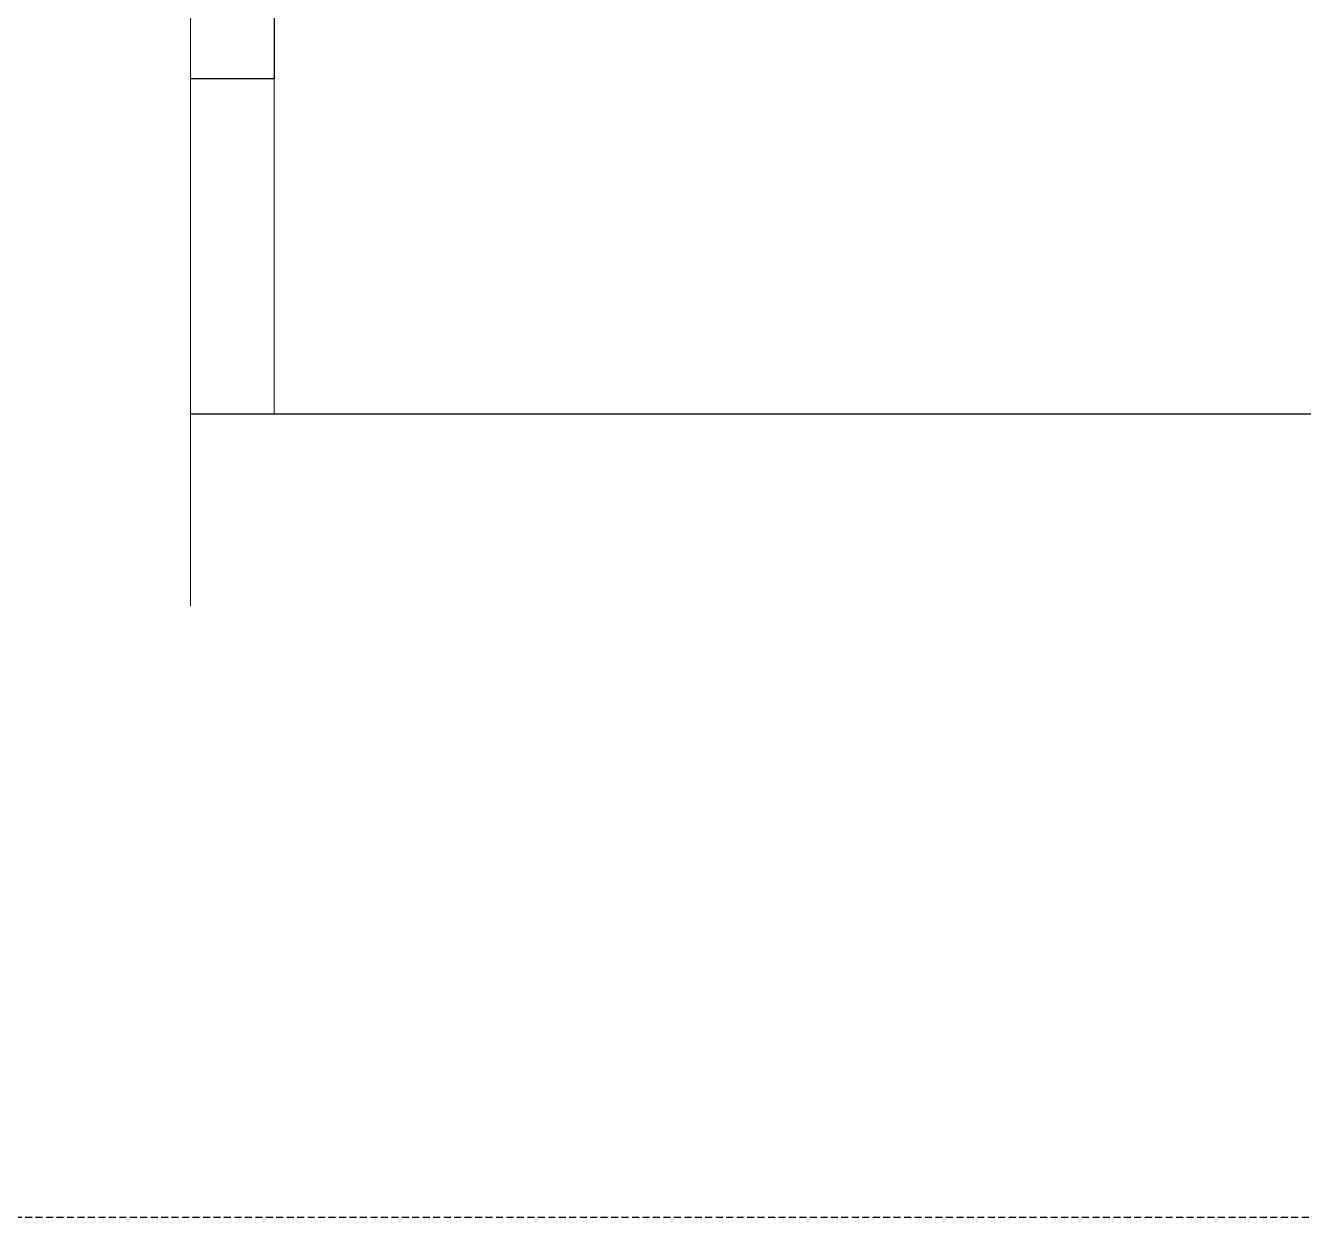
# Model space of a CAD drawing. Header units: millimetres. Extents: x 35877 to 3066687, y -650199 to -40525.
# Drawn here: x 144877.1 to 144968.7, y -179890.9 to -179805.5 of the extents above; entities that cross this region are included whole.
import ezdxf

# ---------------------------------------------------------------- set-up
doc = ezdxf.new("R2010")
doc.units = ezdxf.units.MM
doc.header["$MEASUREMENT"] = 0
doc.linetypes.add('DASHED', pattern=[0.75, 0.5, -0.25])
for name, color, linetype, lineweight in [('ELEVATION', 250, 'Continuous', 9), ('FURNITURE', 32, 'Continuous', 9), ('furniture dimensions', 1, 'DASHED', 0)]:
    doc.layers.add(name, color=color, linetype=linetype, lineweight=lineweight)

msp = doc.modelspace()

# ---------------------------------------------------------------- linework, layer by layer
at = {"layer": 'ELEVATION', "color": 18, "true_color": 0x000000, "transparency": 33554687}
msp.add_line((144894.9029, -179833.3591), (144894.9029, -179682.3591), dxfattribs=at)
at = {"layer": 'FURNITURE', "color": 18, "lineweight": 30, "true_color": 0x000000, "transparency": 33554687}
msp.add_lwpolyline([(144888.9093, -179833.3591), (145072.4482, -179833.3591), (145072.4482, -179827.3591), (145053.9029, -179827.3591), (145053.9029, -179821.3591), (145041.9029, -179821.3591), (145041.9029, -179815.3591), (145029.9029, -179815.3591), (145029.9029, -179809.3591), (145017.9029, -179809.3591), (145017.9029, -179803.3591), (144894.9029, -179803.3591), (144894.9029, -179809.3591), (144888.9093, -179809.3591)], dxfattribs=at)
at = {"layer": 'furniture dimensions', "lineweight": 30, "transparency": 33554687}
msp.add_lwpolyline([(144434.8233, -179560.0595), (145375.5602, -179560.0595), (145375.5602, -179890.9495), (144434.8233, -179890.9495)], close=True, dxfattribs=at)
at = {"layer": 'furniture dimensions', "color": 251, "linetype": 'Continuous', "lineweight": 0, "true_color": 0x636466, "transparency": 33554687, "elevation": 0.0053}
msp.add_lwpolyline([(144888.9093, -179645.3731), (144888.9093, -179744.6851), (144886.4953, -179746.1588), (144890.7461, -179746.4247), (144888.9093, -179747.7866), (144888.9093, -179847.1388)], dxfattribs=at)

doc.saveas('drawing.dxf')
